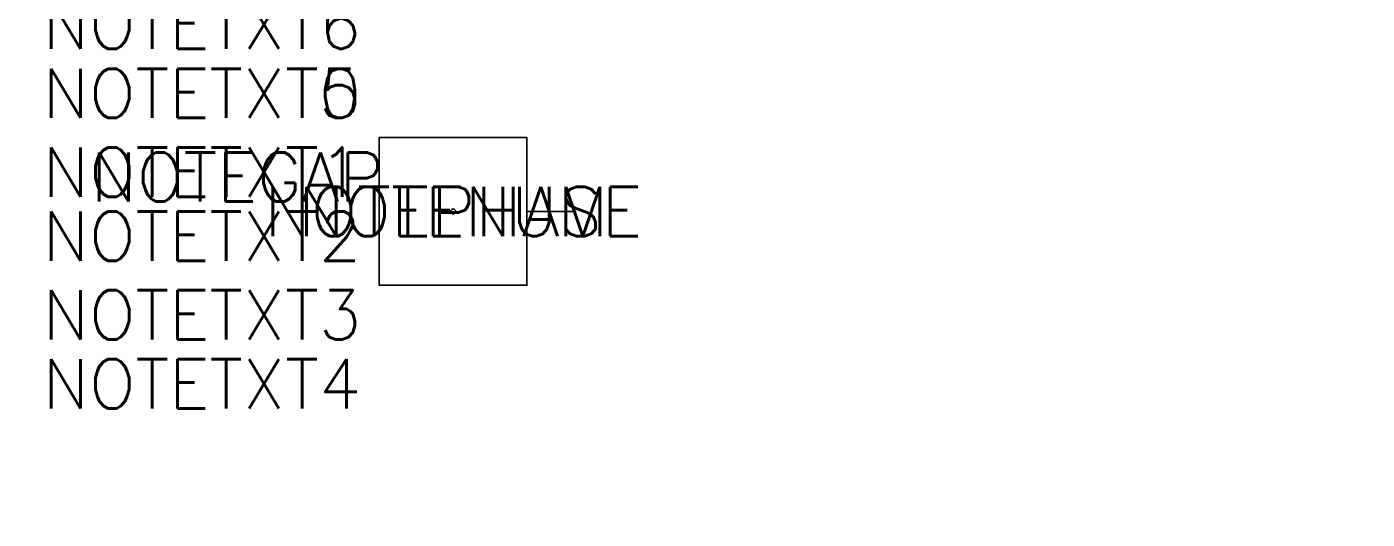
# Model space of a CAD drawing. Extents: x -11.2 to 16.1, y -6.2 to 3.8.
import ezdxf
from ezdxf.enums import TextEntityAlignment as Align

# ---------------------------------------------------------------- set-up
doc = ezdxf.new("R2010")
doc.units = 0
doc.header["$MEASUREMENT"] = 0
doc.layers.get('0').update_dxf_attribs({"lineweight": 35})
doc.layers.get('Defpoints').update_dxf_attribs({"lineweight": 35})
doc.styles.add('Simplex', font='simplex.shx', dxfattribs={"width": 0.75})
doc.styles.get("Standard").update_dxf_attribs({"font": 'romans.shx', "width": 0.75})

msp = doc.modelspace()

# ---------------------------------------------------------------- linework, layer by layer
for p, q in [((-3.5, 0), (-2.5, 0)), ((0, 0), (-1, 0))]:
    msp.add_line(p, q)

# ---------------------------------------------------------------- texts
at = {"lineweight": 30, "flags": 104}
msp.add_attdef('NOTETXT4', text='LINE 4 TEXT', height=1, dxfattribs=at).set_placement((-4.37, -3), align=Align.TOP_RIGHT)
at = {"layer": 'Defpoints', "lineweight": 30, "flags": 104}
msp.add_attdef('NOTETXT0', text='', height=1, dxfattribs=at).set_placement((-4.37, 1.6), align=Align.BOTTOM_RIGHT)

# ---------------------------------------------------------------- next in the draw order: wipeouts: each hides what was drawn before it
msp.add_wipeout([(-1, 1.5), (-4, 1.5), (-4, -1.5), (-1, -1.5)])

# ---------------------------------------------------------------- next in the draw order: linework, layer by layer
msp.add_lwpolyline([(-4, 1.5), (-1, 1.5), (-1, -1.5), (-4, -1.5)], close=True)
at = {"layer": 'Defpoints', "color": 253}
msp.add_circle((-2.5, 0), 0.05, dxfattribs=at)

# ---------------------------------------------------------------- next in the draw order: texts
at = {"lineweight": 30, "flags": 104}
for tag, text, p in [('NOTETXT6', 'LINE 6 TEXT', (-4.37, 3)), ('NOTETXT5', 'LINE 5 TEXT', (-4.37, 1.6)), ('NOTETXT1', '%%uLINE 1 TEXT', (-4.37, 0))]:
    msp.add_attdef(tag, text=text, height=1, dxfattribs=at).set_placement(p, align=Align.BOTTOM_RIGHT)
at = {"style": 'Simplex'}
msp.add_attdef('NOTEGAP', text='%%u    ', height=1, dxfattribs=at).set_placement((-3.91, 0.2), align=Align.RIGHT)
at = {"lineweight": 30, "flags": 104}
for tag, text, p in [('NOTETXT2', '%%oLINE 2 TEXT', (-4.37, 0)), ('NOTETXT3', 'LINE 3 TEXT', (-4.37, -1.6))]:
    msp.add_attdef(tag, text=text, height=1, dxfattribs=at).set_placement(p, align=Align.TOP_RIGHT)
for tag, text in [('NOTENUM', 'XX'), ('NOTEPHASE', '1')]:
    msp.add_attdef(tag, text=text, height=1, dxfattribs=at).set_placement((-2.5, 0), align=Align.MIDDLE_CENTER)

doc.saveas('drawing.dxf')
